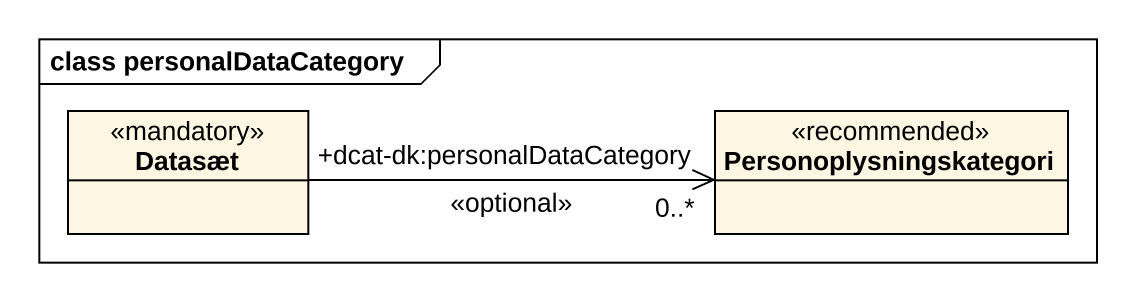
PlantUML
@startuml
mainframe class personalDataCategory
hide circle
hide empty members
class Datasæt <<mandatory>>
class Personoplysningskategori <<recommended>>
Datasæt -right-> "+dcat-dk:personalDataCategory\n0..*" Personoplysningskategori : <<optional>>
@enduml
